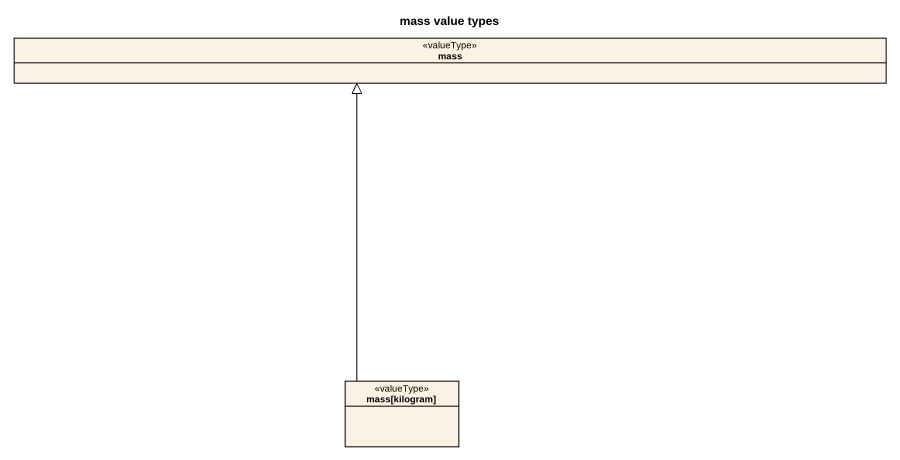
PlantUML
@startuml
title mass value types
hide circle
hide empty members
class mass <<valueType>>
class "mass[kilogram]" as mass_kilogram <<valueType>>
mass_kilogram -up-|> mass
@enduml
